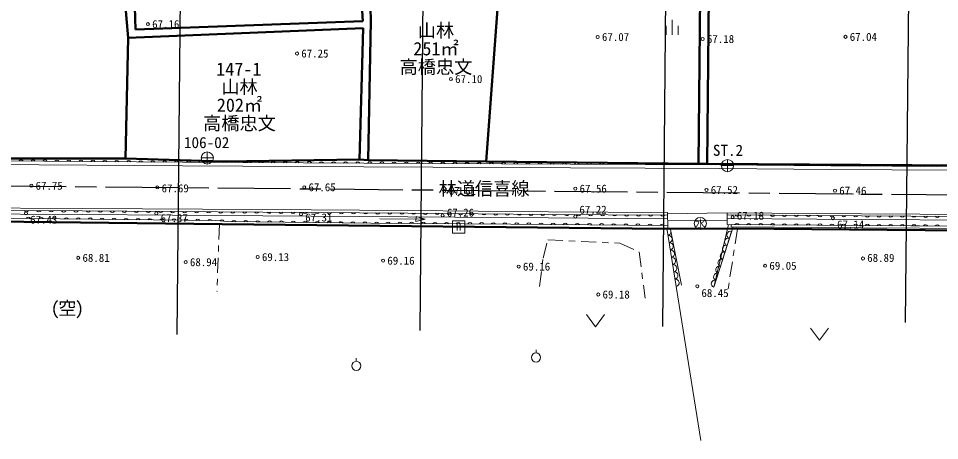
# Model space of a CAD drawing. Units: millimetres, scale not verified. Extents: x 0 to 478532, y 0 to 420999.
# Drawn here: x 191054 to 266954, y 85652 to 120415 of the extents above; entities that cross this region are included whole.
import ezdxf
from ezdxf.enums import TextEntityAlignment as Align

# ---------------------------------------------------------------- set-up
doc = ezdxf.new("R2010")
doc.units = ezdxf.units.MM
doc.header["$LTSCALE"] = 500
doc.linetypes.add('CHAIN', pattern=[18.5, 12, -1.5, 3.5, -1.5])
doc.linetypes.add('USER2', pattern=[5.5, 2.5, -1, 1, -1])
for name, color, linetype, lineweight in [('BGD', 7, 'Continuous', 13), ('BGD-EXST', 7, 'Continuous', 13), ('BMK-1', 171, 'Continuous', 25), ('BMK-SRVR', 3, 'Continuous', 13), ('境界', 6, 'Continuous', 50)]:
    doc.layers.add(name, color=color, linetype=linetype, lineweight=lineweight)
doc.layers.add('地番名', color=6, linetype='Continuous')
doc.layers.add('所有者', color=6, linetype='Continuous')
doc.styles.add('ＭＳ ゴシック', font='')
doc.styles.get('ＭＳ ゴシック').set_extended_font_data('MS Gothic')

msp = doc.modelspace()

# ---------------------------------------------------------------- linework, layer by layer
at = {"layer": 'BGD'}
for p, q in [((244913.2, 120300.6), (244913.2, 119050.6)), ((244413.2, 119800.6), (244413.2, 119050.6)), ((245413.2, 119800.6), (245413.2, 119050.6)), ((188806.1, 108697.1), (204583.3, 108570.5)), ((188806.1, 108697.1), (204583.3, 108570.5)), ((204583.3, 108570.5), (219506, 108501.2)), ((204583.3, 108570.5), (219506, 108501.2)), ((219506, 108501.2), (236543.5, 108418.6)), ((219506, 108501.2), (236543.5, 108418.6)), ((236543.5, 108418.6), (248841.5, 108369.7)), ((236543.5, 108418.6), (248841.5, 108369.7)), ((257994.6, 108276.8), (248841.5, 108369.7)), ((257994.6, 108276.8), (248841.5, 108369.7)), ((268057.2, 108214.7), (257994.6, 108276.8)), ((268057.2, 108214.7), (257994.6, 108276.8)), ((186097.1, 104015.9), (194505.4, 103910)), ((194505.4, 103910), (186097.1, 104015.9)), ((186100.3, 104615.9), (196312.4, 104562.1)), ((196312.4, 104562.1), (186100.3, 104615.9)), ((211194.6, 104468.6), (196312.4, 104562.1)), ((211194.6, 104468.6), (196312.4, 104562.1)), ((223145.3, 104388.3), (211194.6, 104468.6)), ((223145.3, 104388.3), (211194.6, 104468.6)), ((234729.4, 104281.7), (223145.3, 104388.3)), ((234729.4, 104281.7), (223145.3, 104388.3)), ((223812.2, 103692.3), (223816.1, 104092.2)), ((224564.1, 103884.9), (223816.1, 104092.2)), ((244543.4, 104220.8), (234729.4, 104281.7)), ((244543.4, 104220.8), (234729.4, 104281.7)), ((244540.5, 104420.8), (244558.2, 103170.2)), ((249441.4, 104393.2), (244541.9, 104323.9)), ((249454.8, 103444.7), (249441.4, 104393.2)), ((260532.8, 104163.1), (249443.5, 104244.8)), ((249775.3, 104242.4), (260532.8, 104163.1)), ((260532.8, 104163.1), (270119.6, 104104.8)), ((270119.6, 104104.8), (260532.8, 104163.1)), ((207311.9, 103763.1), (194505.4, 103910)), ((207311.9, 103763.1), (194505.4, 103910)), ((208319.6, 103683.9), (207311.9, 103763.1)), ((208319.6, 103683.9), (207311.9, 103763.1)), ((220087.3, 103549.9), (208319.6, 103683.9)), ((220087.3, 103549.9), (208319.6, 103683.9)), ((231619, 103482.3), (220087.3, 103549.9)), ((231619, 103482.3), (220087.3, 103549.9)), ((224564.1, 103884.9), (220834.7, 103921.6)), ((224564.1, 103884.9), (223812.2, 103692.3)), ((244555.4, 103370.3), (231619, 103482.3)), ((244555.4, 103370.3), (231619, 103482.3)), ((244550.1, 103744), (249449.6, 103813.3)), ((249564.1, 103443.9), (248350.2, 98276.9)), ((249936, 103241.2), (248350.2, 98276.9)), ((260527.4, 103363.1), (249454.8, 103444.7)), ((249769.4, 103442.4), (249768, 103242.4)), ((270114.7, 103304.8), (260527.4, 103363.1)), ((244471.9, 103137.7), (245240.8, 98344.7)), ((247277.1, 85651.8), (244471.9, 103137.7)), ((244765, 103168.5), (245685.5, 98448.1)), ((248350.2, 98276.9), (249819.1, 102875.2)), ((237853.2, 96025.5), (238603.2, 95025.5)), ((238603.2, 95025.5), (239353.2, 96025.5)), ((256311.1, 94906.5), (257061.1, 93906.5)), ((257061.1, 93906.5), (257811.1, 94906.5)), ((233707.4, 92867.7), (233707.4, 93117.7)), ((218890.3, 92177.7), (218890.3, 92427.7))]:
    msp.add_line(p, q, dxfattribs=at)
at = {"layer": 'BGD', "linetype": 'USER2'}
for p, q in [((207613.4, 103459.6), (207416.3, 97932.8)), ((250305, 103081.1), (249461.4, 97716.3)), ((234280.2, 100685.8), (234667.1, 102180.7)), ((234667.1, 102180.7), (240613.9, 101902.5)), ((240613.9, 101902.5), (242187.8, 101187)), ((242187.8, 101187), (242702.6, 97376)), ((234001.7, 98334.8), (234280.2, 100685.8))]:
    msp.add_line(p, q, dxfattribs=at)
at = {"layer": 'BGD'}
for points in [[(248840.3, 108069.7), (236542.1, 108118.6), (219504.5, 108201.2), (204581.4, 108270.5), (188806.1, 108397.1), (184203.4, 108360.6)], [(279751.3, 107795.3), (268054.8, 107914.7), (257992.2, 107976.8), (248838.5, 108069.8)], [(186101.4, 104815.9), (196313.6, 104762.1), (211195.9, 104668.6), (223146.8, 104588.3), (234730.9, 104481.6), (244540.5, 104420.8)], [(186098.7, 104315.9), (196310.7, 104262.1), (211192.6, 104168.6), (223142.9, 104088.3), (234727.1, 103981.7), (244547.6, 103920.7)], [(249441.4, 104394.9), (260533.8, 104313.1), (270120.5, 104254.8), (280201.5, 104191.6)], [(280198.7, 103741.6), (270117.8, 103804.8), (260530.8, 103863.1), (249447.8, 103944.8)], [(280194.3, 103041.6), (270113.4, 103104.8), (260526.1, 103163.2), (249768, 103242.4)], [(280195.6, 103241.6), (270114.7, 103304.8), (260527.4, 103363.1), (249769.4, 103442.4)]]:
    msp.add_lwpolyline(points, dxfattribs=at)
msp.add_lwpolyline([(226834.3, 102738.3), (227834.3, 102738.3), (227834.3, 103738.3), (226834.3, 103738.3)], close=True, dxfattribs=at)
for centre, radius in [((247238.3, 103526.8), 500), ((233707.4, 92492.7), 375), ((218890.3, 91802.7), 375)]:
    msp.add_circle(centre, radius, dxfattribs=at)
for centre, radius, start, end in [((191270.6, 108592.2), 185.1, 26.90335, 152.17628), ((192256.7, 108584.3), 185.1, 26.90294, 152.17843), ((193242.7, 108576.4), 185.1, 26.90292, 152.17845), ((194228.8, 108568.5), 185.1, 26.90412, 152.17553), ((195214.9, 108560.6), 185.1, 26.90371, 152.17768), ((196201, 108552.7), 185.1, 26.90294, 152.17843), ((197187, 108544.8), 185.1, 26.90294, 152.17843), ((198173.1, 108536.9), 185.1, 26.90292, 152.17845), ((199159.2, 108529), 185.1, 26.90412, 152.17553), ((200145.3, 108521.1), 185.1, 26.90371, 152.17768), ((201131.4, 108513.2), 185.1, 26.90294, 152.17843), ((202117.4, 108505.3), 185.1, 26.90549, 152.17589), ((203103.5, 108497.4), 185.1, 26.90294, 152.17843), ((204089.6, 108489.4), 185.1, 26.90292, 152.17845), ((205080.3, 108480.8), 187.5, 27.54735, 151.9205), ((206075.2, 108476.1), 187.5, 27.54481, 151.92304), ((207070, 108471.5), 187.5, 27.54481, 151.92304), ((208064.8, 108466.9), 187.5, 27.54521, 151.92091), ((209059.7, 108462.3), 187.5, 27.5448, 151.92305), ((210054.5, 108457.6), 187.5, 27.5448, 151.92305), ((211049.4, 108453), 187.5, 27.54522, 151.9209), ((212044.2, 108448.4), 187.5, 27.54481, 151.92304), ((213039.1, 108443.8), 187.5, 27.54481, 151.92304), ((214033.9, 108439.2), 187.5, 27.54481, 151.92304), ((215028.8, 108434.5), 187.5, 27.54445, 151.92167), ((216023.6, 108429.9), 187.5, 27.5448, 151.92305), ((217018.4, 108425.3), 187.5, 27.5448, 151.92305), ((218013.3, 108420.7), 187.5, 27.54521, 151.92091), ((219008.1, 108416), 187.5, 27.54481, 151.92304), ((220006.6, 108409.3), 189.5, 27.90755, 151.53847), ((221008.8, 108404.4), 189.5, 27.90872, 151.5356), ((222011, 108399.5), 189.5, 27.90619, 151.53813), ((223013.3, 108394.7), 189.5, 27.90544, 151.53887), ((224015.5, 108389.8), 189.5, 27.90619, 151.53813), ((225017.7, 108385), 189.5, 27.90619, 151.53813), ((226019.9, 108380.1), 189.5, 27.90619, 151.53813), ((227022.1, 108375.2), 189.5, 27.90795, 151.53636), ((228024.3, 108370.4), 189.5, 27.90872, 151.5356), ((229026.5, 108365.5), 189.5, 27.90619, 151.53813), ((230028.7, 108360.7), 189.5, 27.90544, 151.53887), ((231030.9, 108355.8), 189.5, 27.90619, 151.53813), ((232033.1, 108350.9), 189.5, 27.90619, 151.53813), ((233035.3, 108346.1), 189.5, 27.90619, 151.53813), ((234037.5, 108341.2), 189.5, 27.90872, 151.5356), ((235039.7, 108336.4), 189.5, 27.90872, 151.5356), ((236041.9, 108331.5), 189.5, 27.90619, 151.53813), ((237055.5, 108320.7), 195.9, 29.07785, 150.46595), ((238080.3, 108316.6), 195.9, 29.07712, 150.46668), ((239105.2, 108312.5), 195.9, 29.07785, 150.46595), ((240130, 108308.5), 195.9, 29.0792, 150.46627), ((241154.9, 108304.4), 195.9, 29.07919, 150.46628), ((242179.7, 108300.3), 195.9, 29.07993, 150.46555), ((243204.5, 108296.3), 195.9, 29.0792, 150.46627), ((244229.4, 108292.2), 195.9, 29.07993, 150.46555), ((245254.2, 108288.1), 195.9, 29.07993, 150.46555), ((246279, 108284.1), 195.9, 29.07671, 150.46877), ((247303.9, 108280), 195.9, 29.07744, 150.46804), ((248328.7, 108275.9), 195.9, 29.07712, 150.46668), ((249349.1, 108270.9), 193.7, 28.34315, 150.49409), ((250366.1, 108260.6), 193.7, 28.34357, 150.49198), ((251383.1, 108250.3), 193.7, 28.34032, 150.49521), ((252400.1, 108239.9), 193.7, 28.34242, 150.49481), ((253417.1, 108229.6), 193.7, 28.34359, 150.49196), ((254434.1, 108219.3), 193.7, 28.34318, 150.49406), ((255451.1, 108208.9), 193.7, 28.34315, 150.49409), ((256468.1, 108198.6), 193.7, 28.34357, 150.49198), ((257485.2, 108188.3), 193.7, 28.34315, 150.49409), ((258497.2, 108183), 190.6, 28.03643, 151.25639), ((259503.4, 108176.8), 190.6, 28.03434, 151.25677), ((260509.7, 108170.6), 190.6, 28.03391, 151.25891), ((261516, 108164.4), 190.6, 28.03645, 151.25637), ((262522.2, 108158.2), 190.6, 28.03468, 151.25816), ((263528.5, 108152), 190.6, 28.03643, 151.25639), ((264534.8, 108145.8), 190.6, 28.03393, 151.25889), ((265541, 108139.6), 190.6, 28.03391, 151.25891), ((266547.3, 108133.3), 190.6, 28.03645, 151.25637), ((191717.5, 104681.2), 194.8, 208.8269, 330.56884), ((191876.5, 103839.7), 203.4, 29.84262, 148.71502), ((192738.7, 104675.8), 194.8, 208.8269, 330.56884), ((192927.5, 103826.4), 203.4, 29.84055, 148.71546), ((193759.9, 104670.4), 194.8, 208.82764, 330.56811), ((193978.6, 103813.2), 203.4, 29.84262, 148.71502), ((194781.1, 104665.1), 194.8, 208.82764, 330.56811), ((194997, 103819.6), 184.8, 26.65829, 152.02789), ((195802.3, 104659.7), 194.8, 208.82722, 330.57021), ((195982.1, 103808.3), 184.8, 26.65832, 152.02786), ((196809, 104645.7), 186.7, 207.31272, 331.96657), ((197801.2, 104639.5), 186.7, 207.31272, 331.96657), ((198793.3, 104633.3), 186.7, 207.31526, 331.96404), ((199785.5, 104627), 186.7, 207.31272, 331.96657), ((200777.6, 104620.8), 186.7, 207.31485, 331.96618), ((201769.7, 104614.6), 186.7, 207.31526, 331.96404), ((202761.9, 104608.3), 186.7, 207.31272, 331.96657), ((203754, 104602.1), 186.7, 207.31485, 331.96618), ((204746.2, 104595.9), 186.7, 207.31526, 331.96404), ((205738.3, 104589.6), 186.7, 207.31272, 331.96657), ((206730.5, 104583.4), 186.7, 207.31485, 331.96618), ((207722.6, 104577.1), 186.7, 207.31272, 331.96657), ((208714.8, 104570.9), 186.7, 207.31272, 331.96657), ((209706.9, 104564.7), 186.7, 207.31526, 331.96404), ((210699, 104558.4), 186.7, 207.31272, 331.96657), ((211693.1, 104553), 187.8, 207.48198, 331.74826), ((212689, 104546.3), 187.8, 207.47868, 331.75154), ((213684.9, 104539.6), 187.8, 207.47868, 331.75154), ((214680.8, 104532.9), 187.8, 207.47909, 331.7494), ((215676.7, 104526.2), 187.8, 207.48122, 331.74901), ((216672.6, 104519.5), 187.8, 207.48122, 331.74901), ((217668.4, 104512.8), 187.8, 207.47868, 331.75154), ((218664.3, 104506.2), 187.8, 207.47868, 331.75154), ((219660.2, 104499.5), 187.8, 207.48122, 331.74901), ((220656.1, 104492.8), 187.8, 207.48122, 331.74901), ((221652, 104486.1), 187.8, 207.47868, 331.75154), ((222647.9, 104479.4), 187.8, 207.47867, 331.75156), ((223628.7, 104463.3), 179.4, 205.7501, 333.19582), ((224594, 104454.4), 179.4, 205.74793, 333.19621), ((225559.3, 104445.5), 179.4, 205.7501, 333.19582), ((226524.7, 104436.6), 179.4, 205.7505, 333.19364), ((227490, 104427.7), 179.4, 205.74793, 333.19621), ((228455.4, 104418.9), 179.4, 205.7501, 333.19582), ((229420.7, 104410), 179.4, 205.74873, 333.19543), ((230386.1, 104401.1), 179.4, 205.75089, 333.19504), ((231351.4, 104392.2), 179.4, 205.7501, 333.19582), ((232316.8, 104383.3), 179.4, 205.74793, 333.19621), ((233282.1, 104374.4), 179.4, 205.7501, 333.19582), ((234247.4, 104365.5), 179.4, 205.74793, 333.19621), ((235225.1, 104364.8), 186.2, 207.23227, 332.05619), ((236215.6, 104358.7), 186.2, 207.23229, 332.05618), ((237206, 104352.5), 186.2, 207.23151, 332.05695), ((238196.4, 104346.4), 186.2, 207.23227, 332.05619), ((239186.9, 104340.2), 186.2, 207.22975, 332.05872), ((240177.3, 104334.1), 186.2, 207.22897, 332.05949), ((241167.7, 104328), 186.2, 207.22973, 332.05873), ((242158.2, 104321.8), 186.2, 207.22975, 332.05872), ((243148.6, 104315.7), 186.2, 207.22897, 332.05949), ((244139, 104309.5), 186.2, 207.22973, 332.05873), ((250264.9, 104321.6), 182.8, 206.51785, 332.63851), ((251242.9, 104314.4), 182.8, 206.51707, 332.63928), ((252220.8, 104307.2), 182.8, 206.51825, 332.63635), ((253198.8, 104300), 182.8, 206.51825, 332.63635), ((254176.7, 104292.8), 182.8, 206.51825, 332.63635), ((255154.7, 104285.6), 182.8, 206.51747, 332.63712), ((256132.6, 104278.4), 182.8, 206.51825, 332.63635), ((257110.6, 104271.2), 182.8, 206.5204, 332.63596), ((258088.5, 104264), 182.8, 206.51962, 332.63672), ((259066.5, 104256.8), 182.8, 206.5204, 332.63596), ((260044.4, 104249.6), 182.8, 206.5204, 332.63596), ((261012.6, 104237.9), 177.7, 205.57091, 333.73164), ((261971.3, 104232), 177.7, 205.57091, 333.73164), ((262930, 104226.2), 177.7, 205.57091, 333.73164), ((263888.7, 104220.4), 177.7, 205.57053, 333.73382), ((264847.3, 104214.5), 177.7, 205.57092, 333.73163), ((265806, 104208.7), 177.7, 205.57133, 333.73302), ((266764.7, 104202.9), 177.7, 205.57091, 333.73164), ((196967.2, 103797), 184.8, 26.65832, 152.02786), ((197952.3, 103785.7), 184.8, 26.65909, 152.02711), ((198937.4, 103774.4), 184.8, 26.65615, 152.02829), ((199922.6, 103763.1), 184.8, 26.65832, 152.02786), ((200907.7, 103751.8), 184.8, 26.65832, 152.02786), ((201892.8, 103740.5), 184.8, 26.65909, 152.02711), ((202877.9, 103729.2), 184.8, 26.65832, 152.02786), ((203863, 103717.9), 184.8, 26.65618, 152.02826), ((204848.1, 103706.6), 184.8, 26.65909, 152.02711), ((205833.2, 103695.3), 184.8, 26.65829, 152.02789), ((206818.3, 103684), 184.8, 26.65832, 152.02786), ((207808.5, 103631.9), 191.9, 24.1177, 146.88796), ((208809, 103594.7), 183.6, 26.43015, 152.26581), ((209789.6, 103583.5), 183.6, 26.4327, 152.26326), ((210770.3, 103572.4), 183.6, 26.43015, 152.26581), ((211750.9, 103561.2), 183.6, 26.4327, 152.26326), ((212731.5, 103550.1), 183.6, 26.43015, 152.26581), ((213712.2, 103538.9), 183.6, 26.43015, 152.26581), ((214692.8, 103527.7), 183.6, 26.43056, 152.26365), ((215673.5, 103516.6), 183.6, 26.43018, 152.26578), ((216654.1, 103505.4), 183.6, 26.43273, 152.26323), ((217634.7, 103494.3), 183.6, 26.43018, 152.26578), ((218615.4, 103483.1), 183.6, 26.43273, 152.26323), ((219596, 103471.9), 183.6, 26.43018, 152.26578), ((220567.3, 103468.8), 178.3, 25.70523, 153.62223), ((221528.3, 103463.2), 178.3, 25.70741, 153.62184), ((222489.3, 103457.6), 178.3, 25.70862, 153.61885), ((223450.3, 103451.9), 178.3, 25.70523, 153.62223), ((224411.2, 103446.3), 178.3, 25.70523, 153.62223), ((225372.2, 103440.6), 178.3, 25.70823, 153.62104), ((226333.2, 103435), 178.3, 25.70781, 153.61966), ((227294.2, 103429.4), 178.3, 25.70523, 153.62223), ((228255.1, 103423.7), 178.3, 25.70523, 153.62223), ((229216.1, 103418.1), 178.3, 25.70823, 153.62104), ((230177.1, 103412.5), 178.3, 25.70781, 153.61966), ((231138.1, 103406.8), 178.3, 25.70523, 153.62223), ((232117.5, 103389.5), 188.5, 27.50051, 151.5079), ((233115.9, 103380.8), 188.5, 27.498, 151.51041), ((234114.4, 103372.2), 188.5, 27.50129, 151.50714), ((235112.9, 103363.5), 188.5, 27.50129, 151.50714), ((236111.3, 103354.9), 188.5, 27.49839, 151.5083), ((237109.8, 103346.3), 188.5, 27.50053, 151.50788), ((238108.2, 103337.6), 188.5, 27.49876, 151.50967), ((239106.7, 103329), 188.5, 27.50129, 151.50714), ((240105.1, 103320.3), 188.5, 27.50051, 151.5079), ((241103.6, 103311.7), 188.5, 27.49917, 151.50754), ((242102, 103303), 188.5, 27.50129, 151.50714), ((243100.5, 103294.4), 188.5, 27.49798, 151.51043), ((244098.9, 103285.8), 188.5, 27.50051, 151.5079), ((250257.8, 103356), 182.8, 26.52023, 152.63617), ((251235.8, 103348.8), 182.8, 26.52276, 152.63363), ((252213.8, 103341.5), 182.8, 26.52278, 152.63362), ((253191.8, 103334.3), 182.8, 26.52061, 152.63403), ((254169.8, 103327.1), 182.8, 26.52063, 152.63401), ((255147.8, 103319.9), 182.8, 26.52063, 152.63401), ((256125.8, 103312.7), 182.8, 26.52021, 152.63619), ((257103.8, 103305.5), 182.8, 26.52023, 152.63617), ((258081.8, 103298.3), 182.8, 26.52198, 152.6344), ((259059.8, 103291.1), 182.8, 26.52278, 152.63362), ((260037.8, 103283.9), 182.8, 26.52063, 152.63401), ((261006.3, 103282.6), 177.7, 25.57333, 153.72925), ((261965, 103276.7), 177.7, 25.57333, 153.72925), ((262923.8, 103270.9), 177.7, 25.57333, 153.72925), ((263882.5, 103265.1), 177.7, 25.57333, 153.72925), ((264841.2, 103259.2), 177.7, 25.57335, 153.72923), ((265799.9, 103253.4), 177.7, 25.57335, 153.72923), ((266758.7, 103247.6), 177.7, 25.57335, 153.72923), ((244516.5, 102837.6), 303.4, 279.75846, 98.46964), ((244612.7, 102238.5), 303.4, 279.75853, 98.4705), ((249728.9, 102587.3), 301.7, 72.60826, 251.96079), ((244708.8, 101639.3), 303.4, 279.75846, 98.46964), ((249361.7, 101437.7), 301.7, 72.60826, 251.96079), ((249545.3, 102012.5), 301.7, 72.60795, 251.9599), ((244804.9, 101040.2), 303.4, 279.75948, 98.46956), ((249178.1, 100862.9), 301.7, 72.60795, 251.9599), ((244901, 100441.1), 303.4, 279.75846, 98.46964), ((248994.5, 100288.1), 301.7, 72.60826, 251.96079), ((244997.1, 99842), 303.4, 279.75878, 98.46918), ((245093.2, 99242.8), 303.4, 279.75933, 98.46971), ((248627.2, 99138.6), 301.7, 72.6078, 251.96095), ((248810.9, 99713.4), 301.7, 72.60795, 251.9599), ((245189.4, 98643.7), 303.4, 279.75831, 98.46979), ((248443.6, 98563.8), 301.7, 72.6084, 251.95974)]:
    msp.add_arc(centre, radius, start, end, dxfattribs=at)
at = {"layer": 'BGD-EXST'}
for centre in [(201723.2, 119946), (238783.2, 118886.8), (247431.1, 118723.3), (259202.7, 118898.3), (214008.1, 117526.5), (226686.6, 115422.4), (192115.9, 106637.6), (202499.7, 106494), (214603.5, 106515.1), (226157.9, 106211.5), (236939.5, 106397.6), (247749.4, 106290.6), (258336.3, 106237.2), (191677.5, 104356.5), (202421.9, 104363.2), (214334.3, 104299.9), (226003.4, 104196.9), (236947.2, 104102.8), (249897.4, 104053.8), (258165.4, 103964.2), (195980.9, 100700), (204834.9, 100346.5), (210766.7, 100763), (221103.4, 100469.6), (260640.8, 100645.5), (232275.5, 99980.6), (252579.7, 100048.3), (246999.5, 98363.6), (238831.2, 97680.7)]:
    msp.add_circle(centre, 125, dxfattribs=at)
at = {"layer": 'BMK-1'}
for p, q in [((205058.1, 193381.4), (204116.6, 94398.5)), ((224999, 187072.2), (224120.4, 94711.6)), ((244917.3, 178391.5), (244124.5, 95044.1)), ((264829.1, 169023.8), (264128.6, 95381.8))]:
    msp.add_line(p, q, dxfattribs=at)
at = {"layer": 'BMK-1', "linetype": 'CHAIN'}
msp.add_line((124235.2, 107250.3), (324321, 105347.1), dxfattribs=at)
at = {"layer": 'BMK-SRVR'}
for p, q in [((206614.4, 108421.5), (206614.4, 109421.5)), ((206114.4, 108921.5), (207114.4, 108921.5)), ((249475.9, 107793.4), (249475.9, 108793.4)), ((248975.9, 108293.4), (249975.9, 108293.4))]:
    msp.add_line(p, q, dxfattribs=at)
for centre in [(206614.4, 108921.5), (249475.9, 108293.4)]:
    msp.add_circle(centre, 500, dxfattribs=at)
at = {"layer": '境界'}
for p, q in [((200099.9, 118826.1), (198063.9, 143163.7)), ((247344.7, 135263.4), (247093.2, 108450.5)), ((247813.2, 108443.4), (248085.6, 135341)), ((218624.2, 133908), (219429.5, 120198.5)), ((219785.4, 132476.1), (220086.7, 120219.8)), ((229608.1, 108631.9), (231362.5, 132607.4)), ((200708.1, 119508.8), (200513.2, 125362.8)), ((219429.5, 120198.5), (200708.1, 119508.8)), ((220086.7, 120219.8), (219884.6, 108751.5)), ((219451.9, 119616.4), (200099.9, 118826.1)), ((219160.1, 108802), (219451.9, 119616.4)), ((200099.9, 118826.1), (199881.1, 108890.6)), ((175886.2, 108855.4), (199881.1, 108890.6)), ((199881.1, 108890.6), (207992.2, 108623.3)), ((207992.2, 108623.3), (219160.1, 108802)), ((219160.1, 108802), (219884.6, 108751.5)), ((219884.6, 108751.5), (229608.1, 108631.9)), ((247093.2, 108450.5), (229608.1, 108631.9)), ((247093.2, 108450.5), (247813.2, 108443.4)), ((279302.7, 108232.1), (247813.2, 108443.4)), ((181369.8, 103787.3), (207844.9, 103475.7)), ((207844.9, 103475.7), (244226.3, 103086.9)), ((244226.3, 103086.9), (250188.8, 103125.6)), ((250188.8, 103125.6), (279412.6, 102869.6))]:
    msp.add_line(p, q, dxfattribs=at)

# ---------------------------------------------------------------- texts
at = {"layer": 'BGD', "style": 'ＭＳ ゴシック'}
for s, height, p in [('H', 623.2, (227334.4, 103238.3)), ('水', 623.2, (247237.3, 103519.8)), ('(', 1100, (194084.4, 96552.7)), ('空', 1100, (195084.4, 96552.7)), (')', 1100, (196084.4, 96552.7))]:
    msp.add_text(s, height=height, dxfattribs=at).set_placement(p, align=Align.MIDDLE_CENTER)
at = {"layer": 'BGD-EXST', "style": 'ＭＳ ゴシック'}
for s, p in [('67.16', (202073.2, 119946)), ('67.07', (239133.2, 118886.8)), ('67.04', (259552.7, 118898.3)), ('67.18', (247781.1, 118723.3)), ('67.25', (214358.1, 117526.5)), ('67.10', (227036.6, 115422.4)), ('67.75', (192465.9, 106637.6)), ('67.69', (202849.7, 106426.8)), ('67.65', (214953.5, 106515.1)), ('67.61', (226507.9, 106211.5)), ('67.56', (237289.5, 106397.6)), ('67.52', (248099.4, 106290.6)), ('67.46', (258686.3, 106237.2)), ('67.26', (226353.4, 104425.9)), ('67.22', (237277.9, 104667.6)), ('67.43', (192022.1, 103845.3)), ('67.37', (202771.9, 103972.1)), ('67.31', (214684.3, 104026.3)), ('67.18', (250247.4, 104169.3)), ('67.14', (258509.8, 103451.7)), ('68.81', (196330.9, 100700)), ('69.13', (211116.7, 100763)), ('68.89', (260990.8, 100699.4)), ('68.94', (205184.9, 100346.5)), ('69.16', (221453.4, 100469.6)), ('69.16', (232625.5, 99980.6)), ('69.05', (252929.7, 100048.3)), ('69.18', (239181.2, 97680.7)), ('68.45', (247330.5, 97799.9))]:
    msp.add_text(s, height=659.8, dxfattribs=at).set_placement(p, align=Align.MIDDLE_LEFT)
at = {"layer": 'BMK-SRVR', "style": 'ＭＳ ゴシック'}
for s, p in [('106-02', (206563.3, 110193.8)), ('ST.2', (249520.3, 109556.7))]:
    msp.add_text(s, height=916.4, dxfattribs=at).set_placement(p, align=Align.MIDDLE_CENTER)
at = {"layer": '地番名', "style": 'ＭＳ ゴシック'}
for s, p in [('147-1', (209214.3, 115358.6)), ('林道信喜線', (229419.5, 105518.5))]:
    msp.add_text(s, height=1100, dxfattribs=at).set_placement(p, align=Align.BOTTOM_CENTER)
at = {"layer": '所有者', "style": 'ＭＳ ゴシック'}
for s, p in [('山林', (225459.1, 118543.8)), ('251㎡', (225459.1, 117043.8)), ('高橋忠文', (225459.1, 115543.8)), ('山林', (209269.8, 113897.8)), ('202㎡', (209269.8, 112397.8)), ('高橋忠文', (209269.8, 110897.8))]:
    msp.add_text(s, height=1100, dxfattribs=at).set_placement(p, align=Align.BOTTOM_CENTER)

doc.saveas('drawing.dxf')
